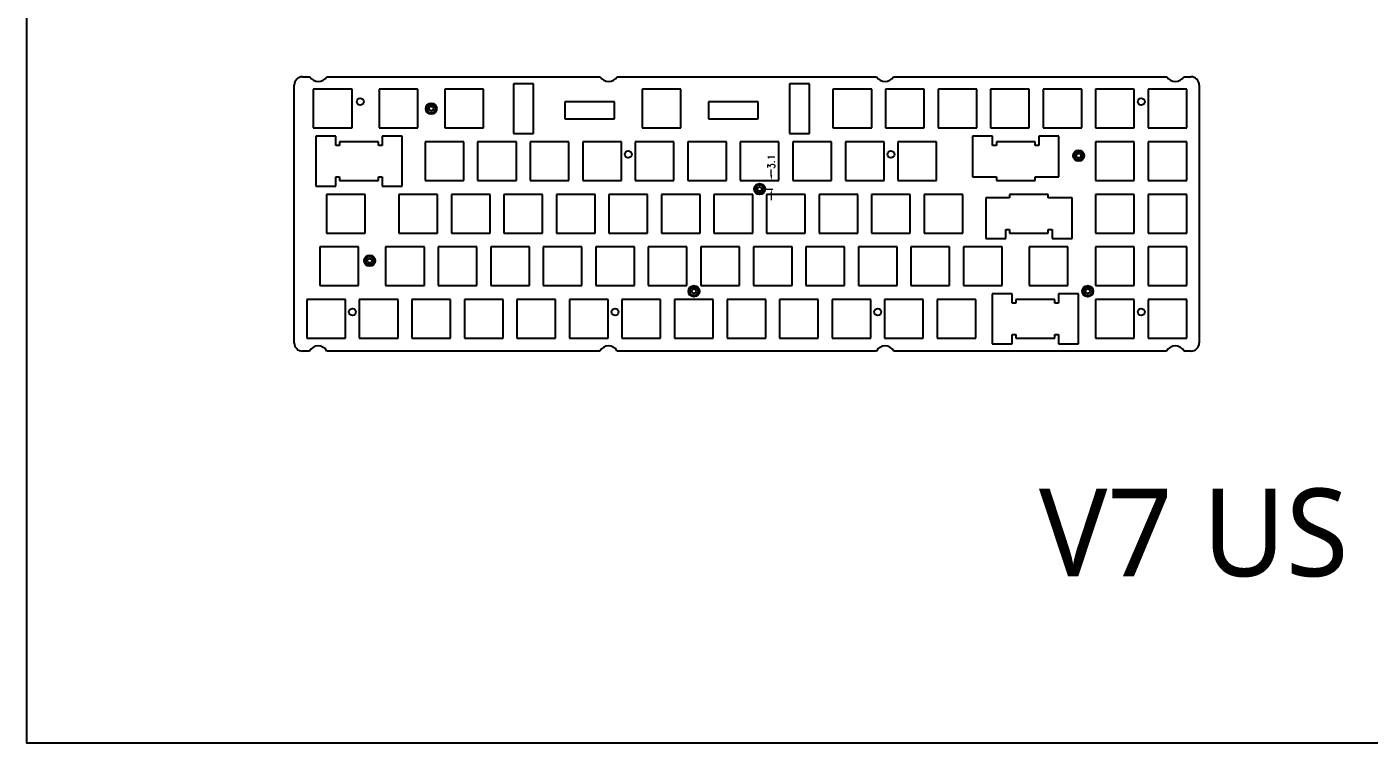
# Model space of a CAD drawing. Header units: millimetres. Extents: x 2809 to 3750, y -140 to 378.
# Drawn here: x 2808.7 to 3294.2, y -139.8 to 119.2 of the extents above; entities that cross this region are included whole.
import ezdxf

# ---------------------------------------------------------------- set-up
doc = ezdxf.new("R2010")
doc.units = ezdxf.units.MM
doc.header["$LTSCALE"] = 30.734
doc.header["$PDMODE"] = 3
doc.header["$PDSIZE"] = 8
doc.layers.get('0').update_dxf_attribs({"linetype": 'CONTINUOUS'})
doc.layers.get('Defpoints').update_dxf_attribs({"linetype": 'CONTINUOUS'})
doc.layers.add('dim', color=82, linetype='CONTINUOUS', lineweight=9)
doc.styles.add('ROMANC', font='romanc.shx', dxfattribs={"bigfont": 'gbcbig.shx'})
doc.dimstyles.new('YanXiu', dxfattribs={"dimtxt": 2.5, "dimasz": 2.2, "dimexe": 0.66, "dimexo": 0.66, "dimgap": 0.66, "dimtad": 0, "dimdsep": 46, "dimtxsty": 'ROMANC', "dimcen": 0, "dimclrd": 256, "dimclre": 131, "dimclrt": 42, "dimazin": 2, "dimtfac": 1, "dimtofl": 0, "dimtmove": 0, "dimatfit": 3, "dimfxl": 1, "dimlwd": 5, "dimlwe": 5, "dimarcsym": 0})

# ---------------------------------------------------------------- blocks, each defined once
blk = doc.blocks.new('*D9')
at = {"layer": 'Defpoints', "color": 0}
for p in [(3073.78, 63.6), (3077.99, 63.6), (3073.77, 60.5)]:
    blk.add_point(p, dxfattribs=at)
at = {"layer": 'dim', "color": 131, "lineweight": 5}
for p, q in [((3074.27, 63.6), (3078.49, 63.6)), ((3074.26, 60.5), (3078.49, 60.5))]:
    blk.add_line(p, q, dxfattribs=at)
at = {"layer": 'dim', "lineweight": 5}
for p, q in [((3077.99, 65.6), (3077.99, 67.6)), ((3077.99, 58.5), (3077.99, 56.5))]:
    blk.add_line(p, q, dxfattribs=at)
at = {"layer": 'dim'}
for points in [[(3077.66, 65.6), (3078.32, 65.6), (3077.99, 63.6)], [(3077.66, 58.5), (3078.32, 58.5), (3077.99, 60.5)]]:
    blk.add_solid(points, dxfattribs=at)
at = {"layer": 'dim', "color": 42, "insert": (3077.99, 70.42), "char_height": 2.5, "attachment_point": 5, "rotation": 90, "style": 'ROMANC'}
blk.add_mtext('3.1', dxfattribs=at)

msp = doc.modelspace()

# ---------------------------------------------------------------- linework, layer by layer
at = {"color": 7, "linetype": 'Continuous'}
for p, q in [((2905.47, 4.953), (2905.47, 98.103)), ((2908.47, 101.103), (2911.077, 101.103)), ((2917.193, 101.103), (3016.077, 101.103)), ((2984.775, 98.603), (2984.775, 80.603)), ((2991.975, 98.603), (2984.775, 98.603)), ((2991.975, 80.603), (2991.975, 98.603)), ((3022.193, 101.103), (3116.077, 101.103)), ((3084.575, 98.603), (3084.575, 80.603)), ((3091.775, 98.603), (3084.575, 98.603)), ((3091.775, 80.603), (3091.775, 98.603)), ((3122.193, 101.103), (3221.077, 101.103)), ((3227.193, 101.103), (3229.8, 101.103)), ((3232.8, 98.103), (3232.8, 4.953)), ((2912.34, 96.603), (2912.34, 82.603)), ((2926.34, 96.603), (2912.34, 96.603)), ((2926.34, 82.603), (2926.34, 96.603)), ((2936.105, 96.603), (2936.105, 82.603)), ((2950.105, 96.603), (2936.105, 96.603)), ((2950.105, 82.603), (2950.105, 96.603)), ((2959.87, 96.603), (2959.87, 82.603)), ((2973.87, 96.603), (2959.87, 96.603)), ((2973.87, 82.603), (2973.87, 96.603)), ((3031.275, 96.603), (3031.275, 82.603)), ((3045.275, 96.603), (3031.275, 96.603)), ((3045.275, 82.603), (3045.275, 96.603)), ((3100.3, 96.603), (3100.3, 82.603)), ((3114.3, 96.603), (3100.3, 96.603)), ((3114.3, 82.603), (3114.3, 96.603)), ((3133.3, 96.603), (3119.3, 96.603)), ((3119.3, 96.603), (3119.3, 82.603)), ((3133.3, 82.603), (3133.3, 96.603)), ((3152.3, 96.603), (3138.3, 96.603)), ((3138.3, 96.603), (3138.3, 82.603)), ((3152.3, 82.603), (3152.3, 96.603)), ((3171.3, 96.603), (3157.3, 96.603)), ((3157.3, 96.603), (3157.3, 82.603)), ((3171.3, 82.603), (3171.3, 96.603)), ((3190.3, 96.603), (3176.3, 96.603)), ((3176.3, 96.603), (3176.3, 82.603)), ((3190.3, 82.603), (3190.3, 96.603)), ((3209.3, 96.603), (3195.3, 96.603)), ((3195.3, 96.603), (3195.3, 82.603)), ((3209.3, 82.603), (3209.3, 96.603)), ((3228.3, 96.603), (3214.3, 96.603)), ((3214.3, 96.603), (3214.3, 82.603)), ((3228.3, 82.603), (3228.3, 96.603)), ((3003.275, 92.103), (3003.275, 85.853)), ((3021.275, 92.103), (3003.275, 92.103)), ((3021.275, 85.853), (3021.275, 92.103)), ((3055.275, 92.103), (3055.275, 85.853)), ((3073.275, 92.103), (3055.275, 92.103)), ((3073.275, 85.853), (3073.275, 92.103)), ((2912.34, 82.603), (2926.34, 82.603)), ((2936.105, 82.603), (2950.105, 82.603)), ((2959.87, 82.603), (2973.87, 82.603)), ((3003.275, 85.853), (3021.275, 85.853)), ((3031.275, 82.603), (3045.275, 82.603)), ((3055.275, 85.853), (3073.275, 85.853)), ((3100.3, 82.603), (3114.3, 82.603)), ((3119.3, 82.603), (3133.3, 82.603)), ((3138.3, 82.603), (3152.3, 82.603)), ((3157.3, 82.603), (3171.3, 82.603)), ((3176.3, 82.603), (3190.3, 82.603)), ((3195.3, 82.603), (3209.3, 82.603)), ((3214.3, 82.603), (3228.3, 82.603)), ((2913.27, 79.603), (2913.27, 61.603)), ((2920.47, 79.603), (2913.27, 79.603)), ((2920.47, 76.303), (2920.47, 79.603)), ((2937.27, 79.603), (2937.27, 76.303)), ((2944.47, 79.603), (2937.27, 79.603)), ((2944.47, 61.603), (2944.47, 79.603)), ((2984.775, 80.603), (2991.975, 80.603)), ((3084.575, 80.603), (3091.775, 80.603)), ((3158, 79.603), (3150.8, 79.603)), ((3150.8, 79.603), (3150.8, 64.903)), ((3158, 76.303), (3158, 79.603)), ((3182, 79.603), (3174.8, 79.603)), ((3174.8, 79.603), (3174.8, 76.303)), ((3182, 64.903), (3182, 79.603)), ((2921.87, 76.303), (2920.47, 76.303)), ((2921.87, 77.603), (2921.87, 76.303)), ((2935.87, 77.603), (2921.87, 77.603)), ((2935.87, 76.303), (2935.87, 77.603)), ((2937.27, 76.303), (2935.87, 76.303)), ((2952.775, 77.603), (2952.775, 63.603)), ((2966.775, 77.603), (2952.775, 77.603)), ((2966.775, 63.603), (2966.775, 77.603)), ((2971.775, 77.603), (2971.775, 63.603)), ((2985.775, 77.603), (2971.775, 77.603)), ((2985.775, 63.603), (2985.775, 77.603)), ((2990.775, 77.603), (2990.775, 63.603)), ((3004.775, 77.603), (2990.775, 77.603)), ((3004.775, 63.603), (3004.775, 77.603)), ((3009.775, 77.603), (3009.775, 63.603)), ((3023.775, 77.603), (3009.775, 77.603)), ((3023.775, 63.603), (3023.775, 77.603)), ((3028.775, 77.603), (3028.775, 63.603)), ((3042.775, 77.603), (3028.775, 77.603)), ((3042.775, 63.603), (3042.775, 77.603)), ((3047.775, 77.603), (3047.775, 63.603)), ((3061.775, 77.603), (3047.775, 77.603)), ((3061.775, 63.603), (3061.775, 77.603)), ((3066.775, 77.603), (3066.775, 63.603)), ((3080.775, 77.603), (3066.775, 77.603)), ((3080.775, 63.603), (3080.775, 77.603)), ((3085.775, 77.603), (3085.775, 63.603)), ((3099.775, 77.603), (3085.775, 77.603)), ((3099.775, 63.603), (3099.775, 77.603)), ((3118.775, 77.603), (3104.775, 77.603)), ((3104.775, 77.603), (3104.775, 63.603)), ((3118.775, 63.603), (3118.775, 77.603)), ((3137.775, 77.603), (3123.775, 77.603)), ((3123.775, 77.603), (3123.775, 63.603)), ((3137.775, 63.603), (3137.775, 77.603)), ((3159.4, 76.303), (3158, 76.303)), ((3173.4, 77.603), (3159.4, 77.603)), ((3159.4, 77.603), (3159.4, 76.303)), ((3173.4, 76.303), (3173.4, 77.603)), ((3174.8, 76.303), (3173.4, 76.303)), ((3209.3, 77.603), (3195.3, 77.603)), ((3195.3, 77.603), (3195.3, 63.603)), ((3209.3, 63.603), (3209.3, 77.603)), ((3228.3, 77.603), (3214.3, 77.603)), ((3214.3, 77.603), (3214.3, 63.603)), ((3228.3, 63.603), (3228.3, 77.603)), ((2920.47, 61.603), (2920.47, 64.903)), ((2920.47, 64.903), (2921.87, 64.903)), ((2921.87, 64.903), (2921.87, 63.603)), ((2921.87, 63.603), (2935.87, 63.603)), ((2935.87, 63.603), (2935.87, 64.903)), ((2935.87, 64.903), (2937.27, 64.903)), ((2937.27, 64.903), (2937.27, 61.603)), ((2952.775, 63.603), (2966.775, 63.603)), ((2971.775, 63.603), (2985.775, 63.603)), ((2990.775, 63.603), (3004.775, 63.603)), ((3009.775, 63.603), (3023.775, 63.603)), ((3028.775, 63.603), (3042.775, 63.603)), ((3047.775, 63.603), (3061.775, 63.603)), ((3066.775, 63.603), (3080.775, 63.603)), ((3085.775, 63.603), (3099.775, 63.603)), ((3104.775, 63.603), (3118.775, 63.603)), ((3123.775, 63.603), (3137.775, 63.603)), ((3150.8, 64.903), (3158, 64.903)), ((3158, 64.903), (3159.4, 64.903)), ((3158, 64.903), (3158, 64.903)), ((3159.4, 64.903), (3159.4, 63.603)), ((3159.4, 63.603), (3173.4, 63.603)), ((3173.4, 64.903), (3174.8, 64.903)), ((3173.4, 63.603), (3173.4, 64.903)), ((3174.8, 64.903), (3182, 64.903)), ((3174.8, 64.903), (3174.8, 64.903)), ((3195.3, 63.603), (3209.3, 63.603)), ((3214.3, 63.603), (3228.3, 63.603)), ((2913.27, 61.603), (2920.47, 61.603)), ((2917.12, 58.603), (2917.12, 44.603)), ((2931.12, 58.603), (2917.12, 58.603)), ((2931.12, 44.603), (2931.12, 58.603)), ((2937.27, 61.603), (2944.47, 61.603)), ((2943.265, 58.603), (2943.265, 44.603)), ((2957.265, 58.603), (2943.265, 58.603)), ((2957.265, 44.603), (2957.265, 58.603)), ((2962.265, 58.603), (2962.265, 44.603)), ((2976.265, 58.603), (2962.265, 58.603)), ((2976.265, 44.603), (2976.265, 58.603)), ((2981.265, 58.603), (2981.265, 44.603)), ((2995.265, 58.603), (2981.265, 58.603)), ((2995.265, 44.603), (2995.265, 58.603)), ((3000.265, 58.603), (3000.265, 44.603)), ((3014.265, 58.603), (3000.265, 58.603)), ((3014.265, 44.603), (3014.265, 58.603)), ((3019.265, 58.603), (3019.265, 44.603)), ((3033.265, 58.603), (3019.265, 58.603)), ((3033.265, 44.603), (3033.265, 58.603)), ((3038.265, 58.603), (3038.265, 44.603)), ((3052.265, 58.603), (3038.265, 58.603)), ((3052.265, 44.603), (3052.265, 58.603)), ((3057.265, 58.603), (3057.265, 44.603)), ((3071.265, 58.603), (3057.265, 58.603)), ((3071.265, 44.603), (3071.265, 58.603)), ((3076.265, 58.603), (3076.265, 44.603)), ((3090.265, 58.603), (3076.265, 58.603)), ((3090.265, 44.603), (3090.265, 58.603)), ((3109.265, 58.603), (3095.265, 58.603)), ((3095.265, 58.603), (3095.265, 44.603)), ((3109.265, 44.603), (3109.265, 58.603)), ((3128.265, 58.603), (3114.265, 58.603)), ((3114.265, 58.603), (3114.265, 44.603)), ((3128.265, 44.603), (3128.265, 58.603)), ((3147.265, 58.603), (3133.265, 58.603)), ((3133.265, 58.603), (3133.265, 44.603)), ((3147.265, 44.603), (3147.265, 58.603)), ((3178.17, 58.603), (3164.17, 58.603)), ((3164.17, 58.603), (3164.17, 57.303)), ((3178.17, 57.303), (3178.17, 58.603)), ((3209.3, 58.603), (3195.3, 58.603)), ((3195.3, 58.603), (3195.3, 44.603)), ((3209.3, 44.603), (3209.3, 58.603)), ((3228.3, 58.603), (3214.3, 58.603)), ((3214.3, 58.603), (3214.3, 44.603)), ((3228.3, 44.603), (3228.3, 58.603)), ((3162.77, 57.303), (3155.57, 57.303)), ((3155.57, 57.303), (3155.57, 42.603)), ((3164.17, 57.303), (3162.77, 57.303)), ((3162.77, 57.303), (3162.77, 57.303)), ((3179.57, 57.303), (3178.17, 57.303)), ((3186.77, 57.303), (3179.57, 57.303)), ((3179.57, 57.303), (3179.57, 57.303)), ((3186.77, 42.603), (3186.77, 57.303)), ((2917.12, 44.603), (2931.12, 44.603)), ((2943.265, 44.603), (2957.265, 44.603)), ((2962.265, 44.603), (2976.265, 44.603)), ((2981.265, 44.603), (2995.265, 44.603)), ((3000.265, 44.603), (3014.265, 44.603)), ((3019.265, 44.603), (3033.265, 44.603)), ((3038.265, 44.603), (3052.265, 44.603)), ((3057.265, 44.603), (3071.265, 44.603)), ((3076.265, 44.603), (3090.265, 44.603)), ((3095.265, 44.603), (3109.265, 44.603)), ((3114.265, 44.603), (3128.265, 44.603)), ((3133.265, 44.603), (3147.265, 44.603)), ((3162.77, 45.903), (3164.17, 45.903)), ((3162.77, 42.603), (3162.77, 45.903)), ((3164.17, 45.903), (3164.17, 44.603)), ((3164.17, 44.603), (3178.17, 44.603)), ((3178.17, 45.903), (3179.57, 45.903)), ((3178.17, 44.603), (3178.17, 45.903)), ((3179.57, 45.903), (3179.57, 42.603)), ((3195.3, 44.603), (3209.3, 44.603)), ((3214.3, 44.603), (3228.3, 44.603)), ((2914.735, 39.603), (2914.735, 25.603)), ((2928.735, 39.603), (2914.735, 39.603)), ((2928.735, 25.603), (2928.735, 39.603)), ((2938.5, 39.603), (2938.5, 25.603)), ((2952.5, 39.603), (2938.5, 39.603)), ((2952.5, 25.603), (2952.5, 39.603)), ((2957.5, 39.603), (2957.5, 25.603)), ((2971.5, 39.603), (2957.5, 39.603)), ((2971.5, 25.603), (2971.5, 39.603)), ((2976.5, 39.603), (2976.5, 25.603)), ((2990.5, 39.603), (2976.5, 39.603)), ((2990.5, 25.603), (2990.5, 39.603)), ((2995.5, 39.603), (2995.5, 25.603)), ((3009.5, 39.603), (2995.5, 39.603)), ((3009.5, 25.603), (3009.5, 39.603)), ((3014.5, 39.603), (3014.5, 25.603)), ((3028.5, 39.603), (3014.5, 39.603)), ((3028.5, 25.603), (3028.5, 39.603)), ((3033.5, 39.603), (3033.5, 25.603)), ((3047.5, 39.603), (3033.5, 39.603)), ((3047.5, 25.603), (3047.5, 39.603)), ((3052.5, 39.603), (3052.5, 25.603)), ((3066.5, 39.603), (3052.5, 39.603)), ((3066.5, 25.603), (3066.5, 39.603)), ((3085.5, 39.603), (3071.5, 39.603)), ((3071.5, 39.603), (3071.5, 25.603)), ((3085.5, 25.603), (3085.5, 39.603)), ((3104.5, 39.603), (3090.5, 39.603)), ((3090.5, 39.603), (3090.5, 25.603)), ((3104.5, 25.603), (3104.5, 39.603)), ((3123.5, 39.603), (3109.5, 39.603)), ((3109.5, 39.603), (3109.5, 25.603)), ((3123.5, 25.603), (3123.5, 39.603)), ((3142.5, 39.603), (3128.5, 39.603)), ((3128.5, 39.603), (3128.5, 25.603)), ((3142.5, 25.603), (3142.5, 39.603)), ((3161.5, 39.603), (3147.5, 39.603)), ((3147.5, 39.603), (3147.5, 25.603)), ((3155.57, 42.603), (3162.77, 42.603)), ((3161.5, 25.603), (3161.5, 39.603)), ((3185.265, 39.603), (3171.265, 39.603)), ((3171.265, 39.603), (3171.265, 25.603)), ((3179.57, 42.603), (3186.77, 42.603)), ((3185.265, 25.603), (3185.265, 39.603)), ((3209.3, 39.603), (3195.3, 39.603)), ((3195.3, 39.603), (3195.3, 25.603)), ((3209.3, 25.603), (3209.3, 39.603)), ((3228.3, 39.603), (3214.3, 39.603)), ((3214.3, 39.603), (3214.3, 25.603)), ((3228.3, 25.603), (3228.3, 39.603)), ((2914.735, 25.603), (2928.735, 25.603)), ((2938.5, 25.603), (2952.5, 25.603)), ((2957.5, 25.603), (2971.5, 25.603)), ((2976.5, 25.603), (2990.5, 25.603)), ((2995.5, 25.603), (3009.5, 25.603)), ((3014.5, 25.603), (3028.5, 25.603)), ((3033.5, 25.603), (3047.5, 25.603)), ((3052.5, 25.603), (3066.5, 25.603)), ((3071.5, 25.603), (3085.5, 25.603)), ((3090.5, 25.603), (3104.5, 25.603)), ((3109.5, 25.603), (3123.5, 25.603)), ((3128.5, 25.603), (3142.5, 25.603)), ((3147.5, 25.603), (3161.5, 25.603)), ((3171.265, 25.603), (3185.265, 25.603)), ((3195.3, 25.603), (3209.3, 25.603)), ((3214.3, 25.603), (3228.3, 25.603)), ((2909.97, 20.603), (2909.97, 6.603)), ((2923.97, 20.603), (2909.97, 20.603)), ((2923.97, 6.603), (2923.97, 20.603)), ((2928.97, 20.603), (2928.97, 6.603)), ((2942.97, 20.603), (2928.97, 20.603)), ((2942.97, 6.603), (2942.97, 20.603)), ((2947.97, 20.603), (2947.97, 6.603)), ((2961.97, 20.603), (2947.97, 20.603)), ((2961.97, 6.603), (2961.97, 20.603)), ((2966.97, 20.603), (2966.97, 6.603)), ((2980.97, 20.603), (2966.97, 20.603)), ((2980.97, 6.603), (2980.97, 20.603)), ((2985.97, 20.603), (2985.97, 6.603)), ((2999.97, 20.603), (2985.97, 20.603)), ((2999.97, 6.603), (2999.97, 20.603)), ((3004.97, 20.603), (3004.97, 6.603)), ((3018.97, 20.603), (3004.97, 20.603)), ((3018.97, 6.603), (3018.97, 20.603)), ((3023.97, 20.603), (3023.97, 6.603)), ((3037.97, 20.603), (3023.97, 20.603)), ((3037.97, 6.603), (3037.97, 20.603)), ((3042.97, 20.603), (3042.97, 6.603)), ((3056.97, 20.603), (3042.97, 20.603)), ((3056.97, 6.603), (3056.97, 20.603)), ((3075.97, 20.603), (3061.97, 20.603)), ((3061.97, 20.603), (3061.97, 6.603)), ((3075.97, 6.603), (3075.97, 20.603)), ((3094.97, 20.603), (3080.97, 20.603)), ((3080.97, 20.603), (3080.97, 6.603)), ((3094.97, 6.603), (3094.97, 20.603)), ((3113.97, 20.603), (3099.97, 20.603)), ((3099.97, 20.603), (3099.97, 6.603)), ((3113.97, 6.603), (3113.97, 20.603)), ((3132.97, 20.603), (3118.97, 20.603)), ((3118.97, 20.603), (3118.97, 6.603)), ((3132.97, 6.603), (3132.97, 20.603)), ((3151.97, 20.603), (3137.97, 20.603)), ((3137.97, 20.603), (3137.97, 6.603)), ((3151.97, 6.603), (3151.97, 20.603)), ((3165.095, 22.603), (3157.895, 22.603)), ((3157.895, 22.603), (3157.895, 4.603)), ((3165.095, 19.303), (3165.095, 22.603)), ((3180.495, 20.603), (3166.495, 20.603)), ((3166.495, 20.603), (3166.495, 19.303)), ((3180.495, 19.303), (3180.495, 20.603)), ((3189.095, 22.603), (3181.895, 22.603)), ((3181.895, 22.603), (3181.895, 19.303)), ((3189.095, 4.603), (3189.095, 22.603)), ((3209.3, 20.603), (3195.3, 20.603)), ((3195.3, 20.603), (3195.3, 6.603)), ((3209.3, 6.603), (3209.3, 20.603)), ((3228.3, 20.603), (3214.3, 20.603)), ((3214.3, 20.603), (3214.3, 6.603)), ((3228.3, 6.603), (3228.3, 20.603)), ((3166.495, 19.303), (3165.095, 19.303)), ((3181.895, 19.303), (3180.495, 19.303)), ((2909.97, 6.603), (2923.97, 6.603)), ((2928.97, 6.603), (2942.97, 6.603)), ((2947.97, 6.603), (2961.97, 6.603)), ((2966.97, 6.603), (2980.97, 6.603)), ((2985.97, 6.603), (2999.97, 6.603)), ((3004.97, 6.603), (3018.97, 6.603)), ((3023.97, 6.603), (3037.97, 6.603)), ((3042.97, 6.603), (3056.97, 6.603)), ((3061.97, 6.603), (3075.97, 6.603)), ((3080.97, 6.603), (3094.97, 6.603)), ((3099.97, 6.603), (3113.97, 6.603)), ((3118.97, 6.603), (3132.97, 6.603)), ((3137.97, 6.603), (3151.97, 6.603)), ((3165.095, 7.903), (3166.495, 7.903)), ((3165.095, 4.603), (3165.095, 7.903)), ((3166.495, 7.903), (3166.495, 6.603)), ((3166.495, 6.603), (3180.495, 6.603)), ((3180.495, 7.903), (3181.895, 7.903)), ((3180.495, 6.603), (3180.495, 7.903)), ((3181.895, 7.903), (3181.895, 4.603)), ((3195.3, 6.603), (3209.3, 6.603)), ((3214.3, 6.603), (3228.3, 6.603)), ((2910.989, 1.953), (2908.47, 1.953)), ((3015.989, 1.953), (2917.281, 1.953)), ((3115.989, 1.953), (3022.281, 1.953)), ((3220.989, 1.953), (3122.281, 1.953)), ((3157.895, 4.603), (3165.095, 4.603)), ((3181.895, 4.603), (3189.095, 4.603)), ((3229.8, 1.953), (3227.281, 1.953))]:
    msp.add_line(p, q, dxfattribs=at)
msp.add_lwpolyline([(2808.724, 378.081), (3749.955, 378.081), (3749.955, -139.769), (2808.724, -139.769)], close=True)
for centre, radius in [((2929.34, 92.103), 1.25), ((3211.8, 92.103), 1.25), ((2954.988, 89.603), 2), ((2954.988, 89.603), 1.5), ((2954.988, 89.603), 0.8), ((3026.275, 73.103), 1.25), ((3121.275, 73.103), 1.25), ((3189.17, 72.603), 2), ((3189.17, 72.603), 1.5), ((3189.17, 72.603), 0.8), ((2932.735, 34.603), 2), ((2932.735, 34.603), 1.5), ((2932.735, 34.603), 0.8), ((3050, 23.603), 2), ((3050, 23.603), 1.5), ((3050, 23.603), 0.8), ((3192.47, 23.603), 2), ((3192.47, 23.603), 1.5), ((3192.47, 23.603), 0.8), ((2926.47, 16.103), 1.25), ((3021.47, 16.103), 1.25), ((3116.47, 16.103), 1.25), ((3211.8, 16.103), 1.25)]:
    msp.add_circle(centre, radius, dxfattribs=at)
at = {"color": 6, "linetype": 'Continuous'}
for radius in [2, 1.5, 0.8]:
    msp.add_circle((3073.765, 60.503), radius, dxfattribs=at)
at = {"color": 7, "linetype": 'Continuous'}
for centre, radius, start, end in [((2908.47, 98.103), 3, 90, 180), ((2914.135, 103.003), 3.6, 211.85543, 328.14457), ((3019.135, 103.003), 3.6, 211.85543, 328.14457), ((3119.135, 103.003), 3.6, 211.85543, 328.14457), ((3224.135, 103.003), 3.6, 211.85543, 328.14457), ((3229.8, 98.103), 3, 0, 90), ((2908.47, 4.953), 3, 180, 270), ((3229.8, 4.953), 3, 270, 0), ((2914.135, 0.203), 3.6, 29.0853, 150.9147), ((3019.135, 0.203), 3.6, 29.0853, 150.9147), ((3119.135, 0.203), 3.6, 29.0853, 150.9147), ((3224.135, 0.203), 3.6, 29.0853, 150.9147)]:
    msp.add_arc(centre, radius, start, end, dxfattribs=at)

# ---------------------------------------------------------------- texts
at = {"layer": 'dim', "color": 42, "insert": (3174.786, -47.734), "char_height": 31.69986, "attachment_point": 1, "style": 'ROMANC'}
msp.add_mtext('{\\fMicrosoft YaHei|b0|i0|c134|p34;\\C6;V7 US}', dxfattribs=at)

# ---------------------------------------------------------------- dimensions: what is measured, and where the dimension line sits
at = {"layer": 'dim'}
dim = msp.add_linear_dim(base=(3077.99, 63.603), p1=(3073.765, 60.503), p2=(3073.775, 63.603), angle=90, dimstyle='YanXiu', override={"dimasz": 2, "dimexe": 0.49975, "dimexo": 0.49975, "dimgap": 0.49975}, dxfattribs=at)
dim.commit()
dim.dimension.update_dxf_attribs({"geometry": '*D9', "text_midpoint": (3077.99, 70.425)})

doc.saveas('drawing.dxf')
